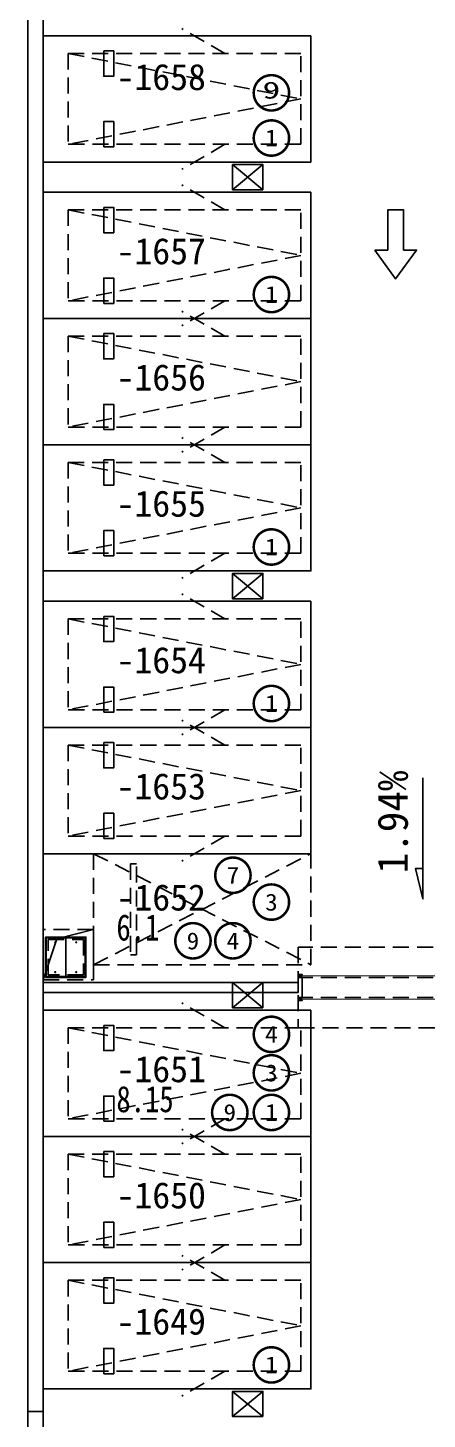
# Model space of a CAD drawing. Header units: millimetres. Extents: x 693907 to 1906102, y -24098 to 332602.
# Drawn here: x 792867 to 800766, y 226950 to 254508 of the extents above; entities that cross this region are included whole.
import ezdxf
from ezdxf.enums import TextEntityAlignment as Align

# ---------------------------------------------------------------- set-up
doc = ezdxf.new("R2010")
doc.units = ezdxf.units.MM
doc.header["$LTSCALE"] = 100
for name, pattern in [('A6-DK-B1F$0$$0$HIDDEN2', [4.7625, 3.175, -1.5875]), ('A6-DK-B1F$0$HIDDEN2', [4.7625, 3.175, -1.5875]), ('A6-DK-B1F$0$X-DK-BF1$0$X-DK-BF1$0$DK-WALL-B1F$0$HIDDEN2', [4.7625, 3.175, -1.5875]), ('A6-DK-JSJ-B1F$0$HIDDEN2', [4.7625, 3.175, -1.5875])]:
    doc.linetypes.add(name, pattern=pattern)
doc.layers.get('Defpoints').update_dxf_attribs({"color": 189})
for name, color, linetype in [('A6-DK-B1F$0$$0$A-PRKG', 175, 'A6-DK-B1F$0$$0$HIDDEN2'), ('A6-DK-B1F$0$A-CONC', 30, 'Continuous'), ('A6-DK-B1F$0$A-PRKG', 175, 'A6-DK-B1F$0$HIDDEN2'), ('A6-DK-B1F$0$A-PRKG-SIGN', 252, 'Continuous'), ('A6-DK-B1F$0$A-TRACK', 77, 'A6-DK-B1F$0$HIDDEN2'), ('A6-DK-B1F$0$A-WALL', 2, 'Continuous'), ('A6-DK-B1F$0$X-DK-BF1$0$X-DK-BF1$0$DK-WALL-B1F$0$A-DOOR', 190, 'Continuous'), ('A6-DK-BG-B1F$0$A-DRAIN', 152, 'Continuous'), ('A6-DK-JSJ-B1F$0$A-DRAIN', 152, 'Continuous'), ('A6-DK-JSJ-B1F$0$A-HOLE-FLOR', 242, 'Continuous'), ('A6-DK-JSJ-B1F$0$A-LOWER', 131, 'A6-DK-JSJ-B1F$0$HIDDEN2'), ('A6-DK-JSJ-B1F$0$X23-BF$0$A-HATCH', 251, 'Continuous'), ('A6-W-B1$0$S-WALL-S', 4, 'Continuous'), ('a_parking_number', 120, 'Continuous'), ('a_parking_price', 211, 'Continuous'), ('xref(dwg引用图层)', 7, 'Continuous')]:
    doc.layers.add(name, color=color, linetype=linetype)
doc.layers.add('A6-W-B1$0$S-EDIT', color=241, linetype='Continuous', plot=False)
doc.layers.add('LVTRY', color=6, linetype='Continuous', lineweight=18)
doc.layers.add('PUB_TEXT', color=7, linetype='Continuous', lineweight=15)
doc.styles.add('-黑体', font='simhei.ttf')
doc.styles.add('A6-DK-BG-B1F$0$华文细黑', font='STXIHEI.TTF')
doc.styles.add('华文细黑', font='STXIHEI.TTF')
doc.styles.add('黑体', font='simhei.ttf', dxfattribs={"width": 0.8})

# ---------------------------------------------------------------- blocks, each defined once
blk = doc.blocks.new('*U419')
at = {"layer": 'A6-DK-JSJ-B1F$0$A-DRAIN'}
blk.add_lwpolyline([(50, 50), (50, 850), (850, 850), (850, 50)], close=True, dxfattribs=at)
at = {"layer": 'A6-DK-JSJ-B1F$0$A-HOLE-FLOR'}
blk.add_lwpolyline([(0, 0), (270, 817), (1000, 1000)], dxfattribs=at)
for points in [[(65, 835), (450, 835), (450, 65), (65, 65)], [(835, 835), (450, 835), (450, 65), (835, 65)]]:
    blk.add_lwpolyline(points, close=True, dxfattribs=at)
at = {"layer": 'A6-DK-JSJ-B1F$0$A-LOWER'}
for points in [[(0, 1000), (0, 0), (1000, 0), (1000, 1000), (0, 1000)], [(100, 100), (100, 800), (800, 800), (800, 100), (100, 100)]]:
    blk.add_lwpolyline(points, dxfattribs=at)
at = {"layer": 'A6-DK-JSJ-B1F$0$X23-BF$0$A-HATCH'}
blk.add_lwpolyline([(65, 65), (65, 835), (835, 835), (835, 65)], close=True, dxfattribs=at)
for centre in [(242, 745), (657, 745), (242, 155), (657, 155)]:
    blk.add_circle(centre, 8, dxfattribs=at)
blk = doc.blocks.new('A6-DK-JSJ-B1F')
at = {"layer": 'A6-DK-JSJ-B1F$0$A-LOWER'}
blk.add_blockref('*U419', (50950, 235650), dxfattribs=at)
blk = doc.blocks.new('A6-W-B1$0$Z-2')
at = {"layer": 'A6-W-B1$0$S-EDIT'}
for p, q in [((72869, 44139), (73369, 43539)), ((73369, 44139), (72869, 43539))]:
    blk.add_line(p, q, dxfattribs=at)
at = {"layer": 'A6-W-B1$0$S-WALL-S', "color": 0, "linetype": 'ByBlock', "lineweight": -2}
blk.add_lwpolyline([(73369, 44139), (72869, 44139), (72869, 43539), (73369, 43539), (73369, 44139)], dxfattribs=at)
blk = doc.blocks.new('A6-W-B1', base_point=(85957, 40190))
at = {"layer": 'A6-W-B1$0$S-WALL-S'}
blk.add_lwpolyline([(136607, 267290), (136607, 295420), (136907, 295420), (136907, 267290), (136607, 267290)], dxfattribs=at)
at = {"layer": 'A6-W-B1$0$S-WALL-S', "rotation": 270}
for p in [(97118, 364859), (97118, 356759), (97118, 348659), (97118, 340559)]:
    blk.add_blockref('A6-W-B1$0$Z-2', p, dxfattribs=at)
blk = doc.blocks.new('A6-DK-BG-B1F$0$A-DRAIN-INDEX')
blk.add_lwpolyline([(300, 0), (0, 0), (-300, 0), (-500, 0), (-300, 50), (-300, 0)], close=True)
at = {"style": 'A6-DK-BG-B1F$0$华文细黑'}
blk.add_attdef('坡度', text='', height=250, dxfattribs=at).set_placement((0, 100), align=Align.CENTER)
blk = doc.blocks.new('A6-DK-BG-B1F')
at = {"layer": 'A6-DK-BG-B1F$0$A-DRAIN'}
ref = blk.add_blockref('A6-DK-BG-B1F$0$A-DRAIN-INDEX', (58467, 238755), dxfattribs=dict(at, xscale=3, yscale=3, zscale=3, rotation=90))
ref.add_attrib('坡度', '1.94%', dxfattribs={"layer": '0', "height": 600, "rotation": 90, "style": 'A6-DK-BG-B1F$0$华文细黑'}).set_placement((58167, 238779), align=Align.CENTER)
blk = doc.blocks.new('A6-DK-B1F$0$A$C48A675EB')
at = {"layer": 'A6-DK-B1F$0$A-TRACK', "linetype": 'ByBlock'}
blk.add_lwpolyline([(1047, -516), (1047, -195), (50, -195), (50, 195), (1047, 195), (1047, 517), (1759, 0)], close=True, dxfattribs=at)
blk = doc.blocks.new('A6-DK-B1F$0$gsethsergtyf')
at = {"layer": 'A6-DK-B1F$0$A-TRACK', "linetype": 'ByBlock', "xscale": 0.8, "yscale": 0.8, "zscale": 0.8, "rotation": 270}
blk.add_blockref('A6-DK-B1F$0$A$C48A675EB', (57926, 250942, 0), dxfattribs=at)
blk = doc.blocks.new('A6-DK-B1F$0$标准车位')
blk.add_lwpolyline([(350, 4600), (1250, 0), (2150, 4600)])
blk.add_lwpolyline([(350, 4600), (2150, 4600), (2150, 0), (350, 0)], close=True)
at = {"layer": 'A6-DK-B1F$0$A-PRKG-SIGN'}
for points in [[(0, -200), (2500, -200), (2500, 5100), (0, 5100)], [(300, 3900), (800, 3900), (800, 3700), (300, 3700)], [(2200, 3900), (1700, 3900), (1700, 3700), (2200, 3700)]]:
    blk.add_lwpolyline(points, close=True, dxfattribs=at)
at = {"layer": 'Defpoints', "color": 8, "linetype": 'A6-DK-B1F$0$HIDDEN2', "extrusion": (-5.18032e-09, 4.96178e-22, 1), "elevation": 0}
for points in [[(350, 1500), (-145, 2357)], [(2150, 1500), (2645, 2357)]]:
    blk.add_lwpolyline(points, dxfattribs=at)
blk = doc.blocks.new('*U446')
at = {"layer": 'A6-DK-B1F$0$X-DK-BF1$0$X-DK-BF1$0$DK-WALL-B1F$0$A-DOOR', "linetype": 'A6-DK-B1F$0$X-DK-BF1$0$X-DK-BF1$0$DK-WALL-B1F$0$HIDDEN2'}
for p, q in [((-200, 6000), (-200, 0)), ((200, 6000), (200, 0))]:
    blk.add_line(p, q, dxfattribs=at)
blk.add_lwpolyline([(-800, 0), (800, 0), (800, 6000), (-800, 6000), (-800, 0)], close=True, dxfattribs=at)
at = {"layer": 'A6-DK-B1F$0$X-DK-BF1$0$X-DK-BF1$0$DK-WALL-B1F$0$A-DOOR'}
for points in [[(-208, 5935), (-210, 5935), (-210, 5925), (-200, 5925), (-200, 6000), (-260, 6000), (-260, 5925), (-250, 5925), (-250, 5935), (-252, 5935), (-252, 5927), (-258, 5927), (-258, 5998), (-202, 5998), (-202, 5927), (-208, 5927)], [(208, 5935), (210, 5935), (210, 5925), (200, 5925), (200, 6000), (260, 6000), (260, 5925), (250, 5925), (250, 5935), (252, 5935), (252, 5927), (258, 5927), (258, 5998), (202, 5998), (202, 5927), (208, 5927)], [(-208, 65), (-210, 65), (-210, 75), (-200, 75), (-200, 0), (-260, 0), (-260, 75), (-250, 75), (-250, 65), (-252, 65), (-252, 73), (-258, 73), (-258, 2), (-202, 2), (-202, 73), (-208, 73)], [(208, 65), (210, 65), (210, 75), (200, 75), (200, 0), (260, 0), (260, 75), (250, 75), (250, 65), (252, 65), (252, 73), (258, 73), (258, 2), (202, 2), (202, 73), (208, 73)]]:
    blk.add_lwpolyline(points, close=True, dxfattribs=at)
at = {"layer": 'A6-DK-B1F$0$X-DK-BF1$0$X-DK-BF1$0$DK-WALL-B1F$0$A-DOOR', "linetype": 'A6-DK-B1F$0$X-DK-BF1$0$X-DK-BF1$0$DK-WALL-B1F$0$HIDDEN2', "const_width": 20}
for points in [[(-230, 5998), (-230, 2)], [(230, 5998), (230, 2)]]:
    blk.add_lwpolyline(points, dxfattribs=at)
at = {"layer": 'A6-DK-B1F$0$X-DK-BF1$0$X-DK-BF1$0$DK-WALL-B1F$0$A-DOOR'}
for points in [[(-200, 5925), (200, 5925)], [(-200, 75), (200, 75)]]:
    blk.add_lwpolyline(points, dxfattribs=at)
blk = doc.blocks.new('A6-DK-B1F$0$$0$A$C46FA2BC5')
at = {"layer": 'A6-DK-B1F$0$$0$A-PRKG', "color": 6, "linetype": 'ByBlock'}
blk.add_lwpolyline([(-2200, 0), (0, 0), (0, -4300), (-2200, -4300)], close=True, dxfattribs=at)
at = {"layer": 'A6-DK-B1F$0$$0$A-PRKG', "color": 6}
for points in [[(0, -4300), (-2200, 0)], [(-2200, -4300), (0, 0)]]:
    blk.add_lwpolyline(points, dxfattribs=at)
blk.add_lwpolyline([(-2000, -3450), (-200, -3450), (-200, -3570), (-2000, -3570)], close=True, dxfattribs=at)

msp = doc.modelspace()

# ---------------------------------------------------------------- linework, layer by layer
at = {"layer": 'A6-DK-B1F$0$A-CONC'}
for p, q in [((792866.9, 211230), (792866.9, 255160)), ((793166.9, 210930), (793166.9, 255160))]:
    msp.add_line(p, q, dxfattribs=at)
at = {"layer": 'A6-DK-B1F$0$A-WALL'}
msp.add_line((798216.9, 235400), (798216.9, 235600, 0), dxfattribs=at)
for points in [[(798216.9, 235600), (793166.9, 235600)], [(798216.9, 235400), (793166.9, 235400)]]:
    msp.add_lwpolyline(points, dxfattribs=at)
at = {"layer": 'LVTRY', "color": 6, "const_width": 50}
for points in [[(798035, 253219.9, 1), (797335, 253219.9, 1)], [(798035, 252324.9, 1), (797335, 252324.9, 1)], [(798035, 249224.9, 1), (797335, 249224.9, 1)], [(798035, 244224.9, 1), (797335, 244224.9, 1)], [(798035, 241124.9, 1), (797335, 241124.9, 1)], [(797273.4, 237723.7, 1), (796573.4, 237723.7, 1)], [(798035, 237191.8, 1), (797335, 237191.8, 1)], [(796482.7, 236424.9, 1), (795782.7, 236424.9, 1)], [(797273.4, 236424.9, 1), (796573.4, 236424.9, 1)], [(798035, 234572.1, 1), (797335, 234572.1, 1)], [(798035, 233809.3, 1), (797335, 233809.3, 1)], [(797211.3, 233024.9, 1), (796511.3, 233024.9, 1)], [(798035, 233024.9, 1), (797335, 233024.9, 1)], [(798035, 228024.9, 1), (797335, 228024.9, 1)]]:
    msp.add_lwpolyline(points, format="xyb", close=True, dxfattribs=at)

# ---------------------------------------------------------------- block references
msp.add_blockref('A6-DK-B1F$0$gsethsergtyf', (742216.9, 0))
at = {"layer": 'A6-DK-B1F$0$A-PRKG', "linetype": 'ByBlock', "extrusion": (-4.97963e-22, 5.18032e-09, -1), "zscale": -1, "rotation": 270}
for p in [(-798266.9, 254350, 0), (-798266.9, 251250, 0), (-798266.9, 248750, 0), (-798266.9, 246250, 0), (-798266.9, 243150, 0), (-798266.9, 240650, 0), (-798266.9, 235050, 0), (-798266.9, 232550, 0), (-798266.9, 230050, 0)]:
    msp.add_blockref('A6-DK-B1F$0$标准车位', p, dxfattribs=at)
at = {"layer": 'A6-DK-B1F$0$A-PRKG', "xscale": -1, "rotation": 270}
msp.add_blockref('A6-DK-B1F$0$$0$A$C46FA2BC5', (798466.9, 238150, 0), dxfattribs=at)
at = {"layer": 'A6-DK-B1F$0$X-DK-BF1$0$X-DK-BF1$0$DK-WALL-B1F$0$A-DOOR', "extrusion": (2.22346e-21, -5.64264e-07, 1), "rotation": 270}
msp.add_blockref('*U446', (798216.9, 235500, -0.1), dxfattribs=at)
at = {"layer": 'xref(dwg引用图层)'}
for name in ['A6-W-B1', 'A6-DK-JSJ-B1F', 'A6-DK-BG-B1F']:
    msp.add_blockref(name, (742216.9, 0), dxfattribs=at)

# ---------------------------------------------------------------- texts
at = {"layer": 'a_parking_number', "style": '华文细黑'}
for s, p in [('-1658', (795505.7, 253529.9, 0)), ('-1657', (795505.7, 250079.9, 0)), ('-1656', (795505.7, 247579.9, 0)), ('-1655', (795505.7, 245079.9, 0)), ('-1654', (795505.7, 241979.9, 0)), ('-1653', (795505.7, 239479.9, 0)), ('-1652', (795505.7, 237279.9, 0)), ('-1651', (795505.7, 233879.9, 0)), ('-1650', (795505.7, 231379.9, 0)), ('-1649', (795505.7, 228879.9, 0))]:
    msp.add_text(s, height=520, dxfattribs=at).set_placement(p, align=Align.MIDDLE)
at = {"layer": 'a_parking_price', "style": '黑体', "width": 0.8}
for s, p in [('6.1', (794618.8, 236429.9)), ('8.15', (794618.8, 233029.9))]:
    msp.add_text(s, height=520, dxfattribs=at).set_placement(p)
at = {"layer": 'PUB_TEXT', "color": 6, "style": '-黑体'}
for s, width, p, p2 in [('9', 1.463127, (797508.8, 253105.7), (797861.3, 253105.7)), ('1', 1.065055, (797556.7, 252158.6), (797813.3, 252158.6)), ('1', 1.065055, (797556.7, 249058.6), (797813.3, 249058.6)), ('1', 1.065055, (797556.7, 244058.6), (797813.3, 244058.6)), ('1', 1.065055, (797556.7, 240958.6), (797813.3, 240958.6)), ('7', 1.048503, (796797.1, 237556), (797049.7, 237556)), ('3', 1.032317, (797560.7, 237022.6), (797809.4, 237022.6)), ('9', 1.032317, (796008.3, 236255.6), (796257, 236255.6)), ('4', 1.048503, (796797.1, 236257.1), (797049.7, 236257.1)), ('4', 1.048503, (797558.7, 234404.3), (797811.3, 234404.3)), ('3', 1.032317, (797560.7, 233640.1), (797809.4, 233640.1)), ('9', 1.032317, (796737, 232855.6), (796985.6, 232855.6)), ('1', 1.065055, (797556.7, 232858.6), (797813.3, 232858.6)), ('1', 1.065055, (797556.7, 227858.6), (797813.3, 227858.6))]:
    msp.add_text(s, height=335, dxfattribs=dict(at, width=width)).set_placement(p, p2, align=Align.FIT)

doc.saveas('drawing.dxf')
